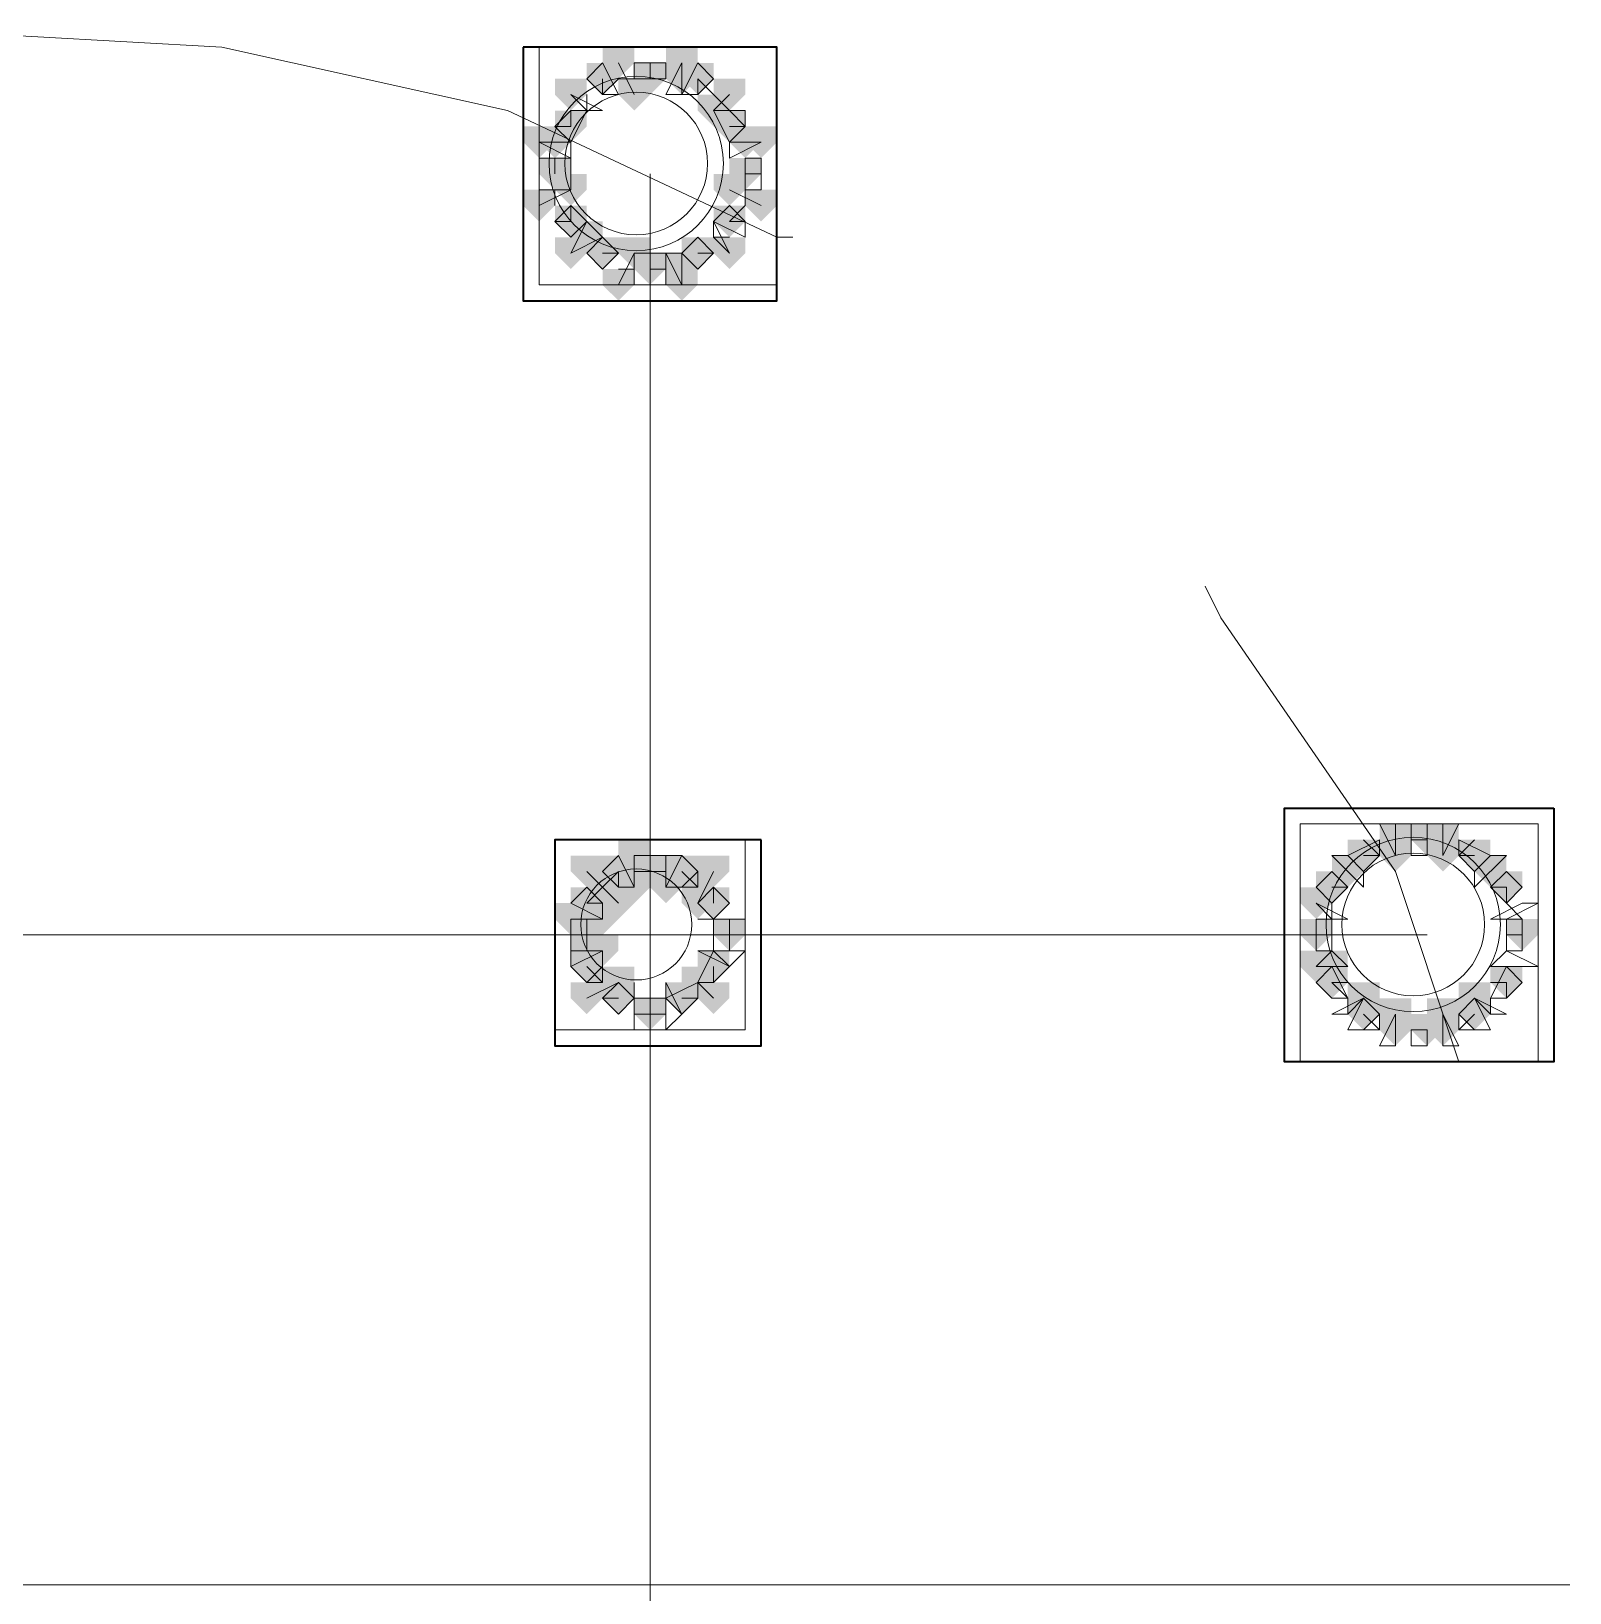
# Model space of a CAD drawing. Header units: millimetres. Extents: x 2315 to 4619, y 1334 to 1897.
# Drawn here: x 4060.13 to 4066.06, y 1541.67 to 1547.68 of the extents above; entities that cross this region are included whole.
import ezdxf

# ---------------------------------------------------------------- set-up
doc = ezdxf.new("R2010")
doc.units = ezdxf.units.MM
for name, color, linetype, true_color in [('PDF_10', 7, 'Continuous', 0x00b85c), ('PDF_AXIS', 7, 'Continuous', 0x00b85c), ('PDF_柱构件', 7, 'Continuous', 0x00b85c), ('PDF_转运站初步方案', 7, 'Continuous', 0x00b85c)]:
    doc.layers.add(name, color=color, linetype=linetype, true_color=true_color)
doc.layers.add('PDF_中心线层', color=1, linetype='Continuous')
doc.layers.add('PDF_粗实线层', color=7, linetype='Continuous')

msp = doc.modelspace()

# ---------------------------------------------------------------- hatches: boundary and pattern name
at = {"layer": 'PDF_10', "transparency": 33554559}
for points in [[(4062.3318, 1547.5601), (4062.2707, 1547.5601), (4062.2707, 1547.499), (4062.3318, 1547.4379), (4062.3929, 1547.499), (4062.3929, 1547.5601)], [(4062.3318, 1547.5601), (4062.2707, 1547.5601), (4062.2707, 1547.499), (4062.3318, 1547.4379), (4062.3929, 1547.499), (4062.3929, 1547.5601)], [(4062.515, 1547.5601), (4062.4539, 1547.5601), (4062.4539, 1547.499), (4062.515, 1547.4379), (4062.5761, 1547.499), (4062.5761, 1547.5601)], [(4062.515, 1547.5601), (4062.4539, 1547.5601), (4062.4539, 1547.499), (4062.515, 1547.4379), (4062.5761, 1547.499), (4062.5761, 1547.5601)], [(4062.6983, 1547.5601), (4062.6372, 1547.5601), (4062.6372, 1547.499), (4062.6983, 1547.4379), (4062.7593, 1547.499), (4062.7593, 1547.5601)], [(4062.6983, 1547.5601), (4062.6372, 1547.5601), (4062.6372, 1547.499), (4062.6983, 1547.4379), (4062.7593, 1547.499), (4062.7593, 1547.5601)], [(4062.2096, 1547.3768), (4062.1485, 1547.3768), (4062.1485, 1547.3157), (4062.2096, 1547.2547), (4062.2707, 1547.3157), (4062.2707, 1547.3768)], [(4062.2096, 1547.3768), (4062.1485, 1547.3768), (4062.1485, 1547.3157), (4062.2096, 1547.2547), (4062.2707, 1547.3157), (4062.2707, 1547.3768)], [(4062.8204, 1547.3768), (4062.7593, 1547.3768), (4062.7593, 1547.3157), (4062.8204, 1547.2547), (4062.8815, 1547.3157), (4062.8815, 1547.3768)], [(4062.8204, 1547.3768), (4062.7593, 1547.3768), (4062.7593, 1547.3157), (4062.8204, 1547.2547), (4062.8815, 1547.3157), (4062.8815, 1547.3768)], [(4062.1485, 1547.1936), (4062.0875, 1547.1936), (4062.0875, 1547.1325), (4062.1485, 1547.0714), (4062.2096, 1547.1325), (4062.2096, 1547.1936)], [(4062.1485, 1547.1936), (4062.0875, 1547.1936), (4062.0875, 1547.1325), (4062.1485, 1547.0714), (4062.2096, 1547.1325), (4062.2096, 1547.1936)], [(4062.1485, 1547.1936), (4062.0875, 1547.1936), (4062.0875, 1547.1325), (4062.1485, 1547.0714), (4062.2096, 1547.1325), (4062.2096, 1547.1936)], [(4062.8815, 1547.1936), (4062.8204, 1547.1936), (4062.8204, 1547.1325), (4062.8815, 1547.0714), (4062.9426, 1547.1325), (4062.9426, 1547.1936)], [(4062.8815, 1547.1936), (4062.8204, 1547.1936), (4062.8204, 1547.1325), (4062.8815, 1547.0714), (4062.9426, 1547.1325), (4062.9426, 1547.1936)], [(4062.2096, 1547.0103), (4062.1485, 1547.0103), (4062.1485, 1546.9493), (4062.2096, 1546.8882), (4062.2707, 1546.9493), (4062.2707, 1547.0103)], [(4062.2096, 1547.0103), (4062.1485, 1547.0103), (4062.1485, 1546.9493), (4062.2096, 1546.8882), (4062.2707, 1546.9493), (4062.2707, 1547.0103)], [(4062.8204, 1547.0103), (4062.7593, 1547.0103), (4062.7593, 1546.9493), (4062.8204, 1546.8882), (4062.8815, 1546.9493), (4062.8815, 1547.0103)], [(4062.8204, 1547.0103), (4062.7593, 1547.0103), (4062.7593, 1546.9493), (4062.8204, 1546.8882), (4062.8815, 1546.9493), (4062.8815, 1547.0103)], [(4062.3318, 1546.8882), (4062.2707, 1546.8882), (4062.2707, 1546.8271), (4062.3318, 1546.766), (4062.3929, 1546.8271), (4062.3929, 1546.8882)], [(4062.3318, 1546.8882), (4062.2707, 1546.8882), (4062.2707, 1546.8271), (4062.3318, 1546.766), (4062.3929, 1546.8271), (4062.3929, 1546.8882)], [(4062.3318, 1546.8882), (4062.2707, 1546.8882), (4062.2707, 1546.8271), (4062.3318, 1546.766), (4062.3929, 1546.8271), (4062.3929, 1546.8882)], [(4062.6983, 1546.8882), (4062.6372, 1546.8882), (4062.6372, 1546.8271), (4062.6983, 1546.766), (4062.7593, 1546.8271), (4062.7593, 1546.8882)], [(4062.6983, 1546.8882), (4062.6372, 1546.8882), (4062.6372, 1546.8271), (4062.6983, 1546.766), (4062.7593, 1546.8271), (4062.7593, 1546.8882)], [(4062.6983, 1546.8882), (4062.6372, 1546.8882), (4062.6372, 1546.8271), (4062.6983, 1546.766), (4062.7593, 1546.8271), (4062.7593, 1546.8882)], [(4062.515, 1546.8271), (4062.4539, 1546.8271), (4062.4539, 1546.766), (4062.515, 1546.7049), (4062.5761, 1546.766), (4062.5761, 1546.8271)], [(4062.515, 1546.8271), (4062.4539, 1546.8271), (4062.4539, 1546.766), (4062.515, 1546.7049), (4062.5761, 1546.766), (4062.5761, 1546.8271)], [(4062.515, 1546.8271), (4062.4539, 1546.8271), (4062.4539, 1546.766), (4062.515, 1546.7049), (4062.5761, 1546.766), (4062.5761, 1546.8271)], [(4065.508, 1544.6282), (4065.4469, 1544.6282), (4065.4469, 1544.5671), (4065.508, 1544.506), (4065.5691, 1544.5671), (4065.5691, 1544.6282)], [(4065.508, 1544.6282), (4065.4469, 1544.6282), (4065.4469, 1544.5671), (4065.508, 1544.506), (4065.5691, 1544.5671), (4065.5691, 1544.6282)], [(4065.508, 1544.6282), (4065.4469, 1544.6282), (4065.4469, 1544.5671), (4065.508, 1544.506), (4065.5691, 1544.5671), (4065.5691, 1544.6282)], [(4065.2637, 1544.5671), (4065.2026, 1544.5671), (4065.2026, 1544.506), (4065.2637, 1544.4449), (4065.3248, 1544.506), (4065.3248, 1544.5671)], [(4065.2637, 1544.5671), (4065.2026, 1544.5671), (4065.2026, 1544.506), (4065.2637, 1544.4449), (4065.3248, 1544.506), (4065.3248, 1544.5671)], [(4065.6912, 1544.5671), (4065.6302, 1544.5671), (4065.6302, 1544.506), (4065.6912, 1544.4449), (4065.7523, 1544.506), (4065.7523, 1544.5671)], [(4065.6912, 1544.5671), (4065.6302, 1544.5671), (4065.6302, 1544.506), (4065.6912, 1544.4449), (4065.7523, 1544.506), (4065.7523, 1544.5671)], [(4062.3929, 1544.506), (4062.3318, 1544.506), (4062.3318, 1544.4449), (4062.3929, 1544.3839), (4062.4539, 1544.4449), (4062.4539, 1544.506)], [(4062.3929, 1544.506), (4062.3318, 1544.506), (4062.3318, 1544.4449), (4062.3929, 1544.3839), (4062.4539, 1544.4449), (4062.4539, 1544.506)], [(4062.515, 1544.506), (4062.4539, 1544.506), (4062.4539, 1544.4449), (4062.515, 1544.3839), (4062.5761, 1544.4449), (4062.5761, 1544.506)], [(4062.515, 1544.506), (4062.4539, 1544.506), (4062.4539, 1544.4449), (4062.515, 1544.3839), (4062.5761, 1544.4449), (4062.5761, 1544.506)], [(4062.6372, 1544.506), (4062.5761, 1544.506), (4062.5761, 1544.4449), (4062.6372, 1544.3839), (4062.6983, 1544.4449), (4062.6983, 1544.506)], [(4062.6372, 1544.506), (4062.5761, 1544.506), (4062.5761, 1544.4449), (4062.6372, 1544.3839), (4062.6983, 1544.4449), (4062.6983, 1544.506)], [(4065.1415, 1544.4449), (4065.0804, 1544.4449), (4065.0804, 1544.3839), (4065.1415, 1544.3228), (4065.2026, 1544.3839), (4065.2026, 1544.4449)], [(4065.1415, 1544.4449), (4065.0804, 1544.4449), (4065.0804, 1544.3839), (4065.1415, 1544.3228), (4065.2026, 1544.3839), (4065.2026, 1544.4449)], [(4065.8134, 1544.4449), (4065.7523, 1544.4449), (4065.7523, 1544.3839), (4065.8134, 1544.3228), (4065.8745, 1544.3839), (4065.8745, 1544.4449)], [(4065.8134, 1544.4449), (4065.7523, 1544.4449), (4065.7523, 1544.3839), (4065.8134, 1544.3228), (4065.8745, 1544.3839), (4065.8745, 1544.4449)], [(4062.2707, 1544.3839), (4062.2096, 1544.3839), (4062.2096, 1544.3228), (4062.2707, 1544.2617), (4062.3318, 1544.3228), (4062.3318, 1544.3839)], [(4062.2707, 1544.3839), (4062.2096, 1544.3839), (4062.2096, 1544.3228), (4062.2707, 1544.2617), (4062.3318, 1544.3228), (4062.3318, 1544.3839)], [(4062.7593, 1544.3839), (4062.6983, 1544.3839), (4062.6983, 1544.3228), (4062.7593, 1544.2617), (4062.8204, 1544.3228), (4062.8204, 1544.3839)], [(4062.7593, 1544.3839), (4062.6983, 1544.3839), (4062.6983, 1544.3228), (4062.7593, 1544.2617), (4062.8204, 1544.3228), (4062.8204, 1544.3839)], [(4062.7593, 1544.3839), (4062.6983, 1544.3839), (4062.6983, 1544.3228), (4062.7593, 1544.2617), (4062.8204, 1544.3228), (4062.8204, 1544.3839)], [(4062.2707, 1544.2617), (4062.2096, 1544.2617), (4062.2096, 1544.2006), (4062.2707, 1544.1395), (4062.3318, 1544.2006), (4062.3318, 1544.2617)], [(4062.2707, 1544.2617), (4062.2096, 1544.2617), (4062.2096, 1544.2006), (4062.2707, 1544.1395), (4062.3318, 1544.2006), (4062.3318, 1544.2617)], [(4062.8204, 1544.2617), (4062.7593, 1544.2617), (4062.7593, 1544.2006), (4062.8204, 1544.1395), (4062.8815, 1544.2006), (4062.8815, 1544.2617)], [(4062.8204, 1544.2617), (4062.7593, 1544.2617), (4062.7593, 1544.2006), (4062.8204, 1544.1395), (4062.8815, 1544.2006), (4062.8815, 1544.2617)], [(4065.0804, 1544.2617), (4065.0193, 1544.2617), (4065.0193, 1544.2006), (4065.0804, 1544.1395), (4065.1415, 1544.2006), (4065.1415, 1544.2617)], [(4065.0804, 1544.2617), (4065.0193, 1544.2617), (4065.0193, 1544.2006), (4065.0804, 1544.1395), (4065.1415, 1544.2006), (4065.1415, 1544.2617)], [(4065.8745, 1544.2617), (4065.8134, 1544.2617), (4065.8134, 1544.2006), (4065.8745, 1544.1395), (4065.9356, 1544.2006), (4065.9356, 1544.2617)], [(4065.8745, 1544.2617), (4065.8134, 1544.2617), (4065.8134, 1544.2006), (4065.8745, 1544.1395), (4065.9356, 1544.2006), (4065.9356, 1544.2617)], [(4062.2707, 1544.1395), (4062.2096, 1544.1395), (4062.2096, 1544.0784), (4062.2707, 1544.0174), (4062.3318, 1544.0784), (4062.3318, 1544.1395)], [(4062.2707, 1544.1395), (4062.2096, 1544.1395), (4062.2096, 1544.0784), (4062.2707, 1544.0174), (4062.3318, 1544.0784), (4062.3318, 1544.1395)], [(4062.7593, 1544.1395), (4062.6983, 1544.1395), (4062.6983, 1544.0784), (4062.7593, 1544.0174), (4062.8204, 1544.0784), (4062.8204, 1544.1395)], [(4062.7593, 1544.1395), (4062.6983, 1544.1395), (4062.6983, 1544.0784), (4062.7593, 1544.0174), (4062.8204, 1544.0784), (4062.8204, 1544.1395)], [(4065.1415, 1544.0784), (4065.0804, 1544.0784), (4065.0804, 1544.0174), (4065.1415, 1543.9563), (4065.2026, 1544.0174), (4065.2026, 1544.0784)], [(4065.1415, 1544.0784), (4065.0804, 1544.0784), (4065.0804, 1544.0174), (4065.1415, 1543.9563), (4065.2026, 1544.0174), (4065.2026, 1544.0784)], [(4065.8134, 1544.0784), (4065.7523, 1544.0784), (4065.7523, 1544.0174), (4065.8134, 1543.9563), (4065.8745, 1544.0174), (4065.8745, 1544.0784)], [(4065.8134, 1544.0784), (4065.7523, 1544.0784), (4065.7523, 1544.0174), (4065.8134, 1543.9563), (4065.8745, 1544.0174), (4065.8745, 1544.0784)], [(4062.3929, 1544.0174), (4062.3318, 1544.0174), (4062.3318, 1543.9563), (4062.3929, 1543.8952), (4062.4539, 1543.9563), (4062.4539, 1544.0174)], [(4062.3929, 1544.0174), (4062.3318, 1544.0174), (4062.3318, 1543.9563), (4062.3929, 1543.8952), (4062.4539, 1543.9563), (4062.4539, 1544.0174)], [(4062.3929, 1544.0174), (4062.3318, 1544.0174), (4062.3318, 1543.9563), (4062.3929, 1543.8952), (4062.4539, 1543.9563), (4062.4539, 1544.0174)], [(4062.6372, 1544.0174), (4062.5761, 1544.0174), (4062.5761, 1543.9563), (4062.6372, 1543.8952), (4062.6983, 1543.9563), (4062.6983, 1544.0174)], [(4062.6372, 1544.0174), (4062.5761, 1544.0174), (4062.5761, 1543.9563), (4062.6372, 1543.8952), (4062.6983, 1543.9563), (4062.6983, 1544.0174)], [(4062.515, 1543.9563), (4062.4539, 1543.9563), (4062.4539, 1543.8952), (4062.515, 1543.8341), (4062.5761, 1543.8952), (4062.5761, 1543.9563)], [(4062.515, 1543.9563), (4062.4539, 1543.9563), (4062.4539, 1543.8952), (4062.515, 1543.8341), (4062.5761, 1543.8952), (4062.5761, 1543.9563)], [(4065.2637, 1543.9563), (4065.2026, 1543.9563), (4065.2026, 1543.8952), (4065.2637, 1543.8341), (4065.3248, 1543.8952), (4065.3248, 1543.9563)], [(4065.2637, 1543.9563), (4065.2026, 1543.9563), (4065.2026, 1543.8952), (4065.2637, 1543.8341), (4065.3248, 1543.8952), (4065.3248, 1543.9563)], [(4065.6912, 1543.9563), (4065.6302, 1543.9563), (4065.6302, 1543.8952), (4065.6912, 1543.8341), (4065.7523, 1543.8952), (4065.7523, 1543.9563)], [(4065.6912, 1543.9563), (4065.6302, 1543.9563), (4065.6302, 1543.8952), (4065.6912, 1543.8341), (4065.7523, 1543.8952), (4065.7523, 1543.9563)], [(4065.508, 1543.8952), (4065.4469, 1543.8952), (4065.4469, 1543.8341), (4065.508, 1543.773), (4065.5691, 1543.8341), (4065.5691, 1543.8952)], [(4065.508, 1543.8952), (4065.4469, 1543.8952), (4065.4469, 1543.8341), (4065.508, 1543.773), (4065.5691, 1543.8341), (4065.5691, 1543.8952)]]:
    msp.add_hatch(color=256, dxfattribs=at).paths.add_polyline_path(points)
at = {"layer": 'PDF_柱构件', "transparency": 33554559}
for points in [[(4062.3929, 1547.6211), (4062.3318, 1547.6211), (4062.3318, 1547.5601), (4062.3929, 1547.499), (4062.4539, 1547.5601), (4062.4539, 1547.6211)], [(4062.6372, 1547.6211), (4062.5761, 1547.6211), (4062.5761, 1547.5601), (4062.6372, 1547.499), (4062.6983, 1547.5601), (4062.6983, 1547.6211)], [(4062.6372, 1547.5601), (4062.5761, 1547.5601), (4062.5761, 1547.499), (4062.6372, 1547.4379), (4062.6983, 1547.499), (4062.6983, 1547.5601)], [(4062.2096, 1547.499), (4062.1485, 1547.499), (4062.1485, 1547.4379), (4062.2096, 1547.3768), (4062.2707, 1547.4379), (4062.2707, 1547.499)], [(4062.4539, 1547.499), (4062.3929, 1547.499), (4062.3929, 1547.4379), (4062.4539, 1547.3768), (4062.515, 1547.4379), (4062.515, 1547.499)], [(4062.8204, 1547.499), (4062.7593, 1547.499), (4062.7593, 1547.4379), (4062.8204, 1547.3768), (4062.8815, 1547.4379), (4062.8815, 1547.499)], [(4062.7593, 1547.4379), (4062.6983, 1547.4379), (4062.6983, 1547.3768), (4062.7593, 1547.3157), (4062.8204, 1547.3768), (4062.8204, 1547.4379)], [(4062.0875, 1547.3157), (4062.0264, 1547.3157), (4062.0264, 1547.2547), (4062.0875, 1547.1936), (4062.1485, 1547.2547), (4062.1485, 1547.3157)], [(4062.1485, 1547.3157), (4062.0875, 1547.3157), (4062.0875, 1547.2547), (4062.1485, 1547.1936), (4062.2096, 1547.2547), (4062.2096, 1547.3157)], [(4062.8815, 1547.3157), (4062.8204, 1547.3157), (4062.8204, 1547.2547), (4062.8815, 1547.1936), (4062.9426, 1547.2547), (4062.9426, 1547.3157)], [(4062.9426, 1547.3157), (4062.8815, 1547.3157), (4062.8815, 1547.2547), (4062.9426, 1547.1936), (4063.0037, 1547.2547), (4063.0037, 1547.3157)], [(4062.2096, 1547.1325), (4062.1485, 1547.1325), (4062.1485, 1547.0714), (4062.2096, 1547.0103), (4062.2707, 1547.0714), (4062.2707, 1547.1325)], [(4062.8204, 1547.1325), (4062.7593, 1547.1325), (4062.7593, 1547.0714), (4062.8204, 1547.0103), (4062.8815, 1547.0714), (4062.8815, 1547.1325)], [(4062.0875, 1547.0714), (4062.0264, 1547.0714), (4062.0264, 1547.0103), (4062.0875, 1546.9493), (4062.1485, 1547.0103), (4062.1485, 1547.0714)], [(4062.9426, 1547.0714), (4062.8815, 1547.0714), (4062.8815, 1547.0103), (4062.9426, 1546.9493), (4063.0037, 1547.0103), (4063.0037, 1547.0714)], [(4062.2707, 1546.9493), (4062.2096, 1546.9493), (4062.2096, 1546.8882), (4062.2707, 1546.8271), (4062.3318, 1546.8882), (4062.3318, 1546.9493)], [(4062.2096, 1546.8882), (4062.1485, 1546.8882), (4062.1485, 1546.8271), (4062.2096, 1546.766), (4062.2707, 1546.8271), (4062.2707, 1546.8882)], [(4062.4539, 1546.8882), (4062.3929, 1546.8882), (4062.3929, 1546.8271), (4062.4539, 1546.766), (4062.515, 1546.8271), (4062.515, 1546.8882)], [(4062.8204, 1546.8882), (4062.7593, 1546.8882), (4062.7593, 1546.8271), (4062.8204, 1546.766), (4062.8815, 1546.8271), (4062.8815, 1546.8882)], [(4062.6372, 1546.8271), (4062.5761, 1546.8271), (4062.5761, 1546.766), (4062.6372, 1546.7049), (4062.6983, 1546.766), (4062.6983, 1546.8271)], [(4062.3929, 1546.766), (4062.3318, 1546.766), (4062.3318, 1546.7049), (4062.3929, 1546.6439), (4062.4539, 1546.7049), (4062.4539, 1546.766)], [(4062.6372, 1546.766), (4062.5761, 1546.766), (4062.5761, 1546.7049), (4062.6372, 1546.6439), (4062.6983, 1546.7049), (4062.6983, 1546.766)], [(4065.3858, 1544.6282), (4065.3248, 1544.6282), (4065.3248, 1544.5671), (4065.3858, 1544.506), (4065.4469, 1544.5671), (4065.4469, 1544.6282)], [(4065.5691, 1544.6282), (4065.508, 1544.6282), (4065.508, 1544.5671), (4065.5691, 1544.506), (4065.6302, 1544.5671), (4065.6302, 1544.6282)], [(4062.4539, 1544.5671), (4062.3929, 1544.5671), (4062.3929, 1544.506), (4062.4539, 1544.4449), (4062.515, 1544.506), (4062.515, 1544.5671)], [(4065.3858, 1544.5671), (4065.3248, 1544.5671), (4065.3248, 1544.506), (4065.3858, 1544.4449), (4065.4469, 1544.506), (4065.4469, 1544.5671)], [(4065.5691, 1544.5671), (4065.508, 1544.5671), (4065.508, 1544.506), (4065.5691, 1544.4449), (4065.6302, 1544.506), (4065.6302, 1544.5671)], [(4062.2707, 1544.506), (4062.2096, 1544.506), (4062.2096, 1544.4449), (4062.2707, 1544.3839), (4062.3318, 1544.4449), (4062.3318, 1544.506)], [(4062.4539, 1544.506), (4062.3929, 1544.506), (4062.3929, 1544.4449), (4062.4539, 1544.3839), (4062.515, 1544.4449), (4062.515, 1544.506)], [(4062.5761, 1544.506), (4062.515, 1544.506), (4062.515, 1544.4449), (4062.5761, 1544.3839), (4062.6372, 1544.4449), (4062.6372, 1544.506)], [(4062.7593, 1544.506), (4062.6983, 1544.506), (4062.6983, 1544.4449), (4062.7593, 1544.3839), (4062.8204, 1544.4449), (4062.8204, 1544.506)], [(4065.2026, 1544.506), (4065.1415, 1544.506), (4065.1415, 1544.4449), (4065.2026, 1544.3839), (4065.2637, 1544.4449), (4065.2637, 1544.506)], [(4065.7523, 1544.506), (4065.6912, 1544.506), (4065.6912, 1544.4449), (4065.7523, 1544.3839), (4065.8134, 1544.4449), (4065.8134, 1544.506)], [(4062.3318, 1544.4449), (4062.2707, 1544.4449), (4062.2707, 1544.3839), (4062.3318, 1544.3228), (4062.3929, 1544.3839), (4062.3929, 1544.4449)], [(4062.4539, 1544.4449), (4062.3929, 1544.4449), (4062.3929, 1544.3839), (4062.4539, 1544.3228), (4062.515, 1544.3839), (4062.515, 1544.4449)], [(4062.5761, 1544.4449), (4062.515, 1544.4449), (4062.515, 1544.3839), (4062.5761, 1544.3228), (4062.6372, 1544.3839), (4062.6372, 1544.4449)], [(4062.6983, 1544.4449), (4062.6372, 1544.4449), (4062.6372, 1544.3839), (4062.6983, 1544.3228), (4062.7593, 1544.3839), (4062.7593, 1544.4449)], [(4062.3929, 1544.3839), (4062.3318, 1544.3839), (4062.3318, 1544.3228), (4062.3929, 1544.2617), (4062.4539, 1544.3228), (4062.4539, 1544.3839)], [(4062.6983, 1544.3839), (4062.6372, 1544.3839), (4062.6372, 1544.3228), (4062.6983, 1544.2617), (4062.7593, 1544.3228), (4062.7593, 1544.3839)], [(4065.0804, 1544.3839), (4065.0193, 1544.3839), (4065.0193, 1544.3228), (4065.0804, 1544.2617), (4065.1415, 1544.3228), (4065.1415, 1544.3839)], [(4062.2096, 1544.3228), (4062.1485, 1544.3228), (4062.1485, 1544.2617), (4062.2096, 1544.2006), (4062.2707, 1544.2617), (4062.2707, 1544.3228)], [(4062.2707, 1544.3228), (4062.2096, 1544.3228), (4062.2096, 1544.2617), (4062.2707, 1544.2006), (4062.3318, 1544.2617), (4062.3318, 1544.3228)], [(4062.3318, 1544.3228), (4062.2707, 1544.3228), (4062.2707, 1544.2617), (4062.3318, 1544.2006), (4062.3929, 1544.2617), (4062.3929, 1544.3228)], [(4062.2707, 1544.2006), (4062.2096, 1544.2006), (4062.2096, 1544.1395), (4062.2707, 1544.0784), (4062.3318, 1544.1395), (4062.3318, 1544.2006)], [(4062.3318, 1544.2006), (4062.2707, 1544.2006), (4062.2707, 1544.1395), (4062.3318, 1544.0784), (4062.3929, 1544.1395), (4062.3929, 1544.2006)], [(4065.0804, 1544.1395), (4065.0193, 1544.1395), (4065.0193, 1544.0784), (4065.0804, 1544.0174), (4065.1415, 1544.0784), (4065.1415, 1544.1395)], [(4065.1415, 1544.1395), (4065.0804, 1544.1395), (4065.0804, 1544.0784), (4065.1415, 1544.0174), (4065.2026, 1544.0784), (4065.2026, 1544.1395)], [(4062.3318, 1544.0784), (4062.2707, 1544.0784), (4062.2707, 1544.0174), (4062.3318, 1543.9563), (4062.3929, 1544.0174), (4062.3929, 1544.0784)], [(4062.3929, 1544.0784), (4062.3318, 1544.0784), (4062.3318, 1544.0174), (4062.3929, 1543.9563), (4062.4539, 1544.0174), (4062.4539, 1544.0784)], [(4062.6983, 1544.0784), (4062.6372, 1544.0784), (4062.6372, 1544.0174), (4062.6983, 1543.9563), (4062.7593, 1544.0174), (4062.7593, 1544.0784)], [(4062.6983, 1544.0784), (4062.6372, 1544.0784), (4062.6372, 1544.0174), (4062.6983, 1543.9563), (4062.7593, 1544.0174), (4062.7593, 1544.0784)], [(4062.2707, 1544.0174), (4062.2096, 1544.0174), (4062.2096, 1543.9563), (4062.2707, 1543.8952), (4062.3318, 1543.9563), (4062.3318, 1544.0174)], [(4062.7593, 1544.0174), (4062.6983, 1544.0174), (4062.6983, 1543.9563), (4062.7593, 1543.8952), (4062.8204, 1543.9563), (4062.8204, 1544.0174)], [(4065.2637, 1544.0174), (4065.2026, 1544.0174), (4065.2026, 1543.9563), (4065.2637, 1543.8952), (4065.3248, 1543.9563), (4065.3248, 1544.0174)], [(4065.6912, 1544.0174), (4065.6302, 1544.0174), (4065.6302, 1543.9563), (4065.6912, 1543.8952), (4065.7523, 1543.9563), (4065.7523, 1544.0174)], [(4065.3858, 1543.9563), (4065.3248, 1543.9563), (4065.3248, 1543.8952), (4065.3858, 1543.8341), (4065.4469, 1543.8952), (4065.4469, 1543.9563)], [(4065.5691, 1543.9563), (4065.508, 1543.9563), (4065.508, 1543.8952), (4065.5691, 1543.8341), (4065.6302, 1543.8952), (4065.6302, 1543.9563)], [(4065.3858, 1543.8952), (4065.3248, 1543.8952), (4065.3248, 1543.8341), (4065.3858, 1543.773), (4065.4469, 1543.8341), (4065.4469, 1543.8952)], [(4065.5691, 1543.8952), (4065.508, 1543.8952), (4065.508, 1543.8341), (4065.5691, 1543.773), (4065.6302, 1543.8341), (4065.6302, 1543.8952)]]:
    msp.add_hatch(color=256, dxfattribs=at).paths.add_polyline_path(points)
at = {"layer": 'PDF_转运站初步方案', "transparency": 33554559}
for points in [[(4062.3318, 1547.5601), (4062.2707, 1547.5601), (4062.2707, 1547.499), (4062.3318, 1547.4379), (4062.3929, 1547.499), (4062.3929, 1547.5601)], [(4062.3318, 1547.5601), (4062.2707, 1547.5601), (4062.2707, 1547.499), (4062.3318, 1547.4379), (4062.3929, 1547.499), (4062.3929, 1547.5601)], [(4062.515, 1547.5601), (4062.4539, 1547.5601), (4062.4539, 1547.499), (4062.515, 1547.4379), (4062.5761, 1547.499), (4062.5761, 1547.5601)], [(4062.515, 1547.5601), (4062.4539, 1547.5601), (4062.4539, 1547.499), (4062.515, 1547.4379), (4062.5761, 1547.499), (4062.5761, 1547.5601)], [(4062.6983, 1547.5601), (4062.6372, 1547.5601), (4062.6372, 1547.499), (4062.6983, 1547.4379), (4062.7593, 1547.499), (4062.7593, 1547.5601)], [(4062.6983, 1547.5601), (4062.6372, 1547.5601), (4062.6372, 1547.499), (4062.6983, 1547.4379), (4062.7593, 1547.499), (4062.7593, 1547.5601)], [(4062.2096, 1547.3768), (4062.1485, 1547.3768), (4062.1485, 1547.3157), (4062.2096, 1547.2547), (4062.2707, 1547.3157), (4062.2707, 1547.3768)], [(4062.2096, 1547.3768), (4062.1485, 1547.3768), (4062.1485, 1547.3157), (4062.2096, 1547.2547), (4062.2707, 1547.3157), (4062.2707, 1547.3768)], [(4062.8204, 1547.3768), (4062.7593, 1547.3768), (4062.7593, 1547.3157), (4062.8204, 1547.2547), (4062.8815, 1547.3157), (4062.8815, 1547.3768)], [(4062.8204, 1547.3768), (4062.7593, 1547.3768), (4062.7593, 1547.3157), (4062.8204, 1547.2547), (4062.8815, 1547.3157), (4062.8815, 1547.3768)], [(4062.1485, 1547.1936), (4062.0875, 1547.1936), (4062.0875, 1547.1325), (4062.1485, 1547.0714), (4062.2096, 1547.1325), (4062.2096, 1547.1936)], [(4062.1485, 1547.1936), (4062.0875, 1547.1936), (4062.0875, 1547.1325), (4062.1485, 1547.0714), (4062.2096, 1547.1325), (4062.2096, 1547.1936)], [(4062.8815, 1547.1936), (4062.8204, 1547.1936), (4062.8204, 1547.1325), (4062.8815, 1547.0714), (4062.9426, 1547.1325), (4062.9426, 1547.1936)], [(4062.8815, 1547.1936), (4062.8204, 1547.1936), (4062.8204, 1547.1325), (4062.8815, 1547.0714), (4062.9426, 1547.1325), (4062.9426, 1547.1936)], [(4062.2096, 1547.0103), (4062.1485, 1547.0103), (4062.1485, 1546.9493), (4062.2096, 1546.8882), (4062.2707, 1546.9493), (4062.2707, 1547.0103)], [(4062.2096, 1547.0103), (4062.1485, 1547.0103), (4062.1485, 1546.9493), (4062.2096, 1546.8882), (4062.2707, 1546.9493), (4062.2707, 1547.0103)], [(4062.8204, 1547.0103), (4062.7593, 1547.0103), (4062.7593, 1546.9493), (4062.8204, 1546.8882), (4062.8815, 1546.9493), (4062.8815, 1547.0103)], [(4062.8204, 1547.0103), (4062.7593, 1547.0103), (4062.7593, 1546.9493), (4062.8204, 1546.8882), (4062.8815, 1546.9493), (4062.8815, 1547.0103)], [(4062.3318, 1546.8882), (4062.2707, 1546.8882), (4062.2707, 1546.8271), (4062.3318, 1546.766), (4062.3929, 1546.8271), (4062.3929, 1546.8882)], [(4062.3318, 1546.8882), (4062.2707, 1546.8882), (4062.2707, 1546.8271), (4062.3318, 1546.766), (4062.3929, 1546.8271), (4062.3929, 1546.8882)], [(4062.6983, 1546.8882), (4062.6372, 1546.8882), (4062.6372, 1546.8271), (4062.6983, 1546.766), (4062.7593, 1546.8271), (4062.7593, 1546.8882)], [(4062.6983, 1546.8882), (4062.6372, 1546.8882), (4062.6372, 1546.8271), (4062.6983, 1546.766), (4062.7593, 1546.8271), (4062.7593, 1546.8882)], [(4062.515, 1546.8271), (4062.4539, 1546.8271), (4062.4539, 1546.766), (4062.515, 1546.7049), (4062.5761, 1546.766), (4062.5761, 1546.8271)], [(4062.515, 1546.8271), (4062.4539, 1546.8271), (4062.4539, 1546.766), (4062.515, 1546.7049), (4062.5761, 1546.766), (4062.5761, 1546.8271)], [(4065.508, 1544.6282), (4065.4469, 1544.6282), (4065.4469, 1544.5671), (4065.508, 1544.506), (4065.5691, 1544.5671), (4065.5691, 1544.6282)], [(4065.508, 1544.6282), (4065.4469, 1544.6282), (4065.4469, 1544.5671), (4065.508, 1544.506), (4065.5691, 1544.5671), (4065.5691, 1544.6282)], [(4065.2637, 1544.5671), (4065.2026, 1544.5671), (4065.2026, 1544.506), (4065.2637, 1544.4449), (4065.3248, 1544.506), (4065.3248, 1544.5671)], [(4065.2637, 1544.5671), (4065.2026, 1544.5671), (4065.2026, 1544.506), (4065.2637, 1544.4449), (4065.3248, 1544.506), (4065.3248, 1544.5671)], [(4065.6912, 1544.5671), (4065.6302, 1544.5671), (4065.6302, 1544.506), (4065.6912, 1544.4449), (4065.7523, 1544.506), (4065.7523, 1544.5671)], [(4065.6912, 1544.5671), (4065.6302, 1544.5671), (4065.6302, 1544.506), (4065.6912, 1544.4449), (4065.7523, 1544.506), (4065.7523, 1544.5671)], [(4062.3929, 1544.506), (4062.3318, 1544.506), (4062.3318, 1544.4449), (4062.3929, 1544.3839), (4062.4539, 1544.4449), (4062.4539, 1544.506)], [(4062.3929, 1544.506), (4062.3318, 1544.506), (4062.3318, 1544.4449), (4062.3929, 1544.3839), (4062.4539, 1544.4449), (4062.4539, 1544.506)], [(4062.515, 1544.506), (4062.4539, 1544.506), (4062.4539, 1544.4449), (4062.515, 1544.3839), (4062.5761, 1544.4449), (4062.5761, 1544.506)], [(4062.515, 1544.506), (4062.4539, 1544.506), (4062.4539, 1544.4449), (4062.515, 1544.3839), (4062.5761, 1544.4449), (4062.5761, 1544.506)], [(4062.6372, 1544.506), (4062.5761, 1544.506), (4062.5761, 1544.4449), (4062.6372, 1544.3839), (4062.6983, 1544.4449), (4062.6983, 1544.506)], [(4062.6372, 1544.506), (4062.5761, 1544.506), (4062.5761, 1544.4449), (4062.6372, 1544.3839), (4062.6983, 1544.4449), (4062.6983, 1544.506)], [(4065.1415, 1544.4449), (4065.0804, 1544.4449), (4065.0804, 1544.3839), (4065.1415, 1544.3228), (4065.2026, 1544.3839), (4065.2026, 1544.4449)], [(4065.1415, 1544.4449), (4065.0804, 1544.4449), (4065.0804, 1544.3839), (4065.1415, 1544.3228), (4065.2026, 1544.3839), (4065.2026, 1544.4449)], [(4065.8134, 1544.4449), (4065.7523, 1544.4449), (4065.7523, 1544.3839), (4065.8134, 1544.3228), (4065.8745, 1544.3839), (4065.8745, 1544.4449)], [(4065.8134, 1544.4449), (4065.7523, 1544.4449), (4065.7523, 1544.3839), (4065.8134, 1544.3228), (4065.8745, 1544.3839), (4065.8745, 1544.4449)], [(4062.2707, 1544.3839), (4062.2096, 1544.3839), (4062.2096, 1544.3228), (4062.2707, 1544.2617), (4062.3318, 1544.3228), (4062.3318, 1544.3839)], [(4062.2707, 1544.3839), (4062.2096, 1544.3839), (4062.2096, 1544.3228), (4062.2707, 1544.2617), (4062.3318, 1544.3228), (4062.3318, 1544.3839)], [(4062.7593, 1544.3839), (4062.6983, 1544.3839), (4062.6983, 1544.3228), (4062.7593, 1544.2617), (4062.8204, 1544.3228), (4062.8204, 1544.3839)], [(4062.7593, 1544.3839), (4062.6983, 1544.3839), (4062.6983, 1544.3228), (4062.7593, 1544.2617), (4062.8204, 1544.3228), (4062.8204, 1544.3839)], [(4062.2707, 1544.2617), (4062.2096, 1544.2617), (4062.2096, 1544.2006), (4062.2707, 1544.1395), (4062.3318, 1544.2006), (4062.3318, 1544.2617)], [(4062.2707, 1544.2617), (4062.2096, 1544.2617), (4062.2096, 1544.2006), (4062.2707, 1544.1395), (4062.3318, 1544.2006), (4062.3318, 1544.2617)], [(4062.8204, 1544.2617), (4062.7593, 1544.2617), (4062.7593, 1544.2006), (4062.8204, 1544.1395), (4062.8815, 1544.2006), (4062.8815, 1544.2617)], [(4062.8204, 1544.2617), (4062.7593, 1544.2617), (4062.7593, 1544.2006), (4062.8204, 1544.1395), (4062.8815, 1544.2006), (4062.8815, 1544.2617)], [(4065.0804, 1544.2617), (4065.0193, 1544.2617), (4065.0193, 1544.2006), (4065.0804, 1544.1395), (4065.1415, 1544.2006), (4065.1415, 1544.2617)], [(4065.0804, 1544.2617), (4065.0193, 1544.2617), (4065.0193, 1544.2006), (4065.0804, 1544.1395), (4065.1415, 1544.2006), (4065.1415, 1544.2617)], [(4065.8745, 1544.2617), (4065.8134, 1544.2617), (4065.8134, 1544.2006), (4065.8745, 1544.1395), (4065.9356, 1544.2006), (4065.9356, 1544.2617)], [(4065.8745, 1544.2617), (4065.8134, 1544.2617), (4065.8134, 1544.2006), (4065.8745, 1544.1395), (4065.9356, 1544.2006), (4065.9356, 1544.2617)], [(4062.2707, 1544.1395), (4062.2096, 1544.1395), (4062.2096, 1544.0784), (4062.2707, 1544.0174), (4062.3318, 1544.0784), (4062.3318, 1544.1395)], [(4062.2707, 1544.1395), (4062.2096, 1544.1395), (4062.2096, 1544.0784), (4062.2707, 1544.0174), (4062.3318, 1544.0784), (4062.3318, 1544.1395)], [(4062.7593, 1544.1395), (4062.6983, 1544.1395), (4062.6983, 1544.0784), (4062.7593, 1544.0174), (4062.8204, 1544.0784), (4062.8204, 1544.1395)], [(4062.7593, 1544.1395), (4062.6983, 1544.1395), (4062.6983, 1544.0784), (4062.7593, 1544.0174), (4062.8204, 1544.0784), (4062.8204, 1544.1395)], [(4065.1415, 1544.0784), (4065.0804, 1544.0784), (4065.0804, 1544.0174), (4065.1415, 1543.9563), (4065.2026, 1544.0174), (4065.2026, 1544.0784)], [(4065.1415, 1544.0784), (4065.0804, 1544.0784), (4065.0804, 1544.0174), (4065.1415, 1543.9563), (4065.2026, 1544.0174), (4065.2026, 1544.0784)], [(4065.8134, 1544.0784), (4065.7523, 1544.0784), (4065.7523, 1544.0174), (4065.8134, 1543.9563), (4065.8745, 1544.0174), (4065.8745, 1544.0784)], [(4065.8134, 1544.0784), (4065.7523, 1544.0784), (4065.7523, 1544.0174), (4065.8134, 1543.9563), (4065.8745, 1544.0174), (4065.8745, 1544.0784)], [(4062.3929, 1544.0174), (4062.3318, 1544.0174), (4062.3318, 1543.9563), (4062.3929, 1543.8952), (4062.4539, 1543.9563), (4062.4539, 1544.0174)], [(4062.3929, 1544.0174), (4062.3318, 1544.0174), (4062.3318, 1543.9563), (4062.3929, 1543.8952), (4062.4539, 1543.9563), (4062.4539, 1544.0174)], [(4062.6372, 1544.0174), (4062.5761, 1544.0174), (4062.5761, 1543.9563), (4062.6372, 1543.8952), (4062.6983, 1543.9563), (4062.6983, 1544.0174)], [(4062.6372, 1544.0174), (4062.5761, 1544.0174), (4062.5761, 1543.9563), (4062.6372, 1543.8952), (4062.6983, 1543.9563), (4062.6983, 1544.0174)], [(4062.515, 1543.9563), (4062.4539, 1543.9563), (4062.4539, 1543.8952), (4062.515, 1543.8341), (4062.5761, 1543.8952), (4062.5761, 1543.9563)], [(4062.515, 1543.9563), (4062.4539, 1543.9563), (4062.4539, 1543.8952), (4062.515, 1543.8341), (4062.5761, 1543.8952), (4062.5761, 1543.9563)], [(4065.2637, 1543.9563), (4065.2026, 1543.9563), (4065.2026, 1543.8952), (4065.2637, 1543.8341), (4065.3248, 1543.8952), (4065.3248, 1543.9563)], [(4065.2637, 1543.9563), (4065.2026, 1543.9563), (4065.2026, 1543.8952), (4065.2637, 1543.8341), (4065.3248, 1543.8952), (4065.3248, 1543.9563)], [(4065.6912, 1543.9563), (4065.6302, 1543.9563), (4065.6302, 1543.8952), (4065.6912, 1543.8341), (4065.7523, 1543.8952), (4065.7523, 1543.9563)], [(4065.6912, 1543.9563), (4065.6302, 1543.9563), (4065.6302, 1543.8952), (4065.6912, 1543.8341), (4065.7523, 1543.8952), (4065.7523, 1543.9563)], [(4065.508, 1543.8952), (4065.4469, 1543.8952), (4065.4469, 1543.8341), (4065.508, 1543.773), (4065.5691, 1543.8341), (4065.5691, 1543.8952)], [(4065.508, 1543.8952), (4065.4469, 1543.8952), (4065.4469, 1543.8341), (4065.508, 1543.773), (4065.5691, 1543.8341), (4065.5691, 1543.8952)]]:
    msp.add_hatch(color=256, dxfattribs=at).paths.add_polyline_path(points)

# ---------------------------------------------------------------- linework, layer by layer
at = {"layer": 'PDF_10', "lineweight": 18}
for points in [[(4062.515, 1547.5601), (4062.515, 1547.499), (4062.5761, 1547.499)], [(4062.3318, 1547.499), (4062.3318, 1547.4379), (4062.3929, 1547.499)], [(4062.6983, 1547.4379), (4062.6983, 1547.499), (4062.7593, 1547.4379)], [(4062.1485, 1547.3157), (4062.2096, 1547.3157), (4062.2096, 1547.3768)], [(4062.8204, 1547.3768), (4062.8815, 1547.3157), (4062.8204, 1547.3157)], [(4062.1485, 1547.1325), (4062.1485, 1547.1936)], [(4062.8815, 1547.1936), (4062.8815, 1547.1325), (4062.9426, 1547.1325)], [(4062.1485, 1546.9493), (4062.2096, 1546.9493), (4062.2096, 1547.0103)], [(4062.8815, 1547.0103), (4062.8204, 1546.9493), (4062.8815, 1546.9493)], [(4062.3929, 1546.8271), (4062.3318, 1546.8271)], [(4062.7593, 1546.8271), (4062.6983, 1546.8271)], [(4062.5761, 1546.766), (4062.515, 1546.766)], [(4065.2637, 1544.5671), (4065.3248, 1544.506), (4065.2637, 1544.506)], [(4065.508, 1544.5671), (4065.4469, 1544.5671)], [(4065.6912, 1544.506), (4065.6302, 1544.506), (4065.6912, 1544.5671)], [(4062.5761, 1544.4449), (4062.515, 1544.4449), (4062.515, 1544.506)], [(4062.3929, 1544.3839), (4062.3929, 1544.4449), (4062.3318, 1544.3839), (4062.2707, 1544.3228), (4062.3318, 1544.3228)], [(4062.6983, 1544.3839), (4062.6372, 1544.4449)], [(4062.6372, 1544.3839), (4062.6983, 1544.4449)], [(4062.7593, 1544.3228), (4062.7593, 1544.3839)], [(4065.1415, 1544.3839), (4065.2026, 1544.3839), (4065.1415, 1544.3228)], [(4065.8134, 1544.3228), (4065.8134, 1544.3839), (4065.7523, 1544.3839)], [(4062.2096, 1544.2006), (4062.2707, 1544.2006), (4062.2707, 1544.1395)], [(4062.8204, 1544.1395), (4062.8204, 1544.2006), (4062.7593, 1544.2006)], [(4065.1415, 1544.2006), (4065.0804, 1544.2006), (4065.0804, 1544.1395)], [(4065.8745, 1544.1395), (4065.8745, 1544.2006), (4065.8134, 1544.2006)], [(4062.2707, 1544.0784), (4062.3318, 1544.0174)], [(4062.3318, 1544.0784), (4062.2707, 1544.0174)], [(4062.7593, 1544.0174), (4062.7593, 1544.0784), (4062.7593, 1544.0174)], [(4065.2026, 1544.0174), (4065.1415, 1544.0174), (4065.2026, 1543.9563)], [(4065.8134, 1543.9563), (4065.8134, 1544.0174), (4065.7523, 1544.0174)], [(4062.3318, 1543.9563), (4062.3929, 1543.9563)], [(4062.515, 1543.9563), (4062.515, 1543.8952), (4062.5761, 1543.8952)], [(4062.6983, 1543.9563), (4062.6372, 1543.9563), (4062.6983, 1543.9563)], [(4065.2637, 1543.8952), (4065.3248, 1543.8341)], [(4065.3248, 1543.8952), (4065.2637, 1543.8341)], [(4065.6302, 1543.8341), (4065.6912, 1543.8952)], [(4065.6302, 1543.8952), (4065.6912, 1543.8341)], [(4065.4469, 1543.8341), (4065.508, 1543.8341), (4065.508, 1543.773)]]:
    msp.add_lwpolyline(points, dxfattribs=at)
at = {"layer": 'PDF_AXIS', "lineweight": 18}
for points in [[(4062.0875, 1547.6211), (4062.0875, 1546.7049), (4063.0037, 1546.7049), (4063.0037, 1547.6211)], [(4065.9356, 1544.6282), (4065.9356, 1543.712), (4065.0193, 1543.712), (4065.0193, 1544.6282)], [(4062.8815, 1544.5671), (4062.8815, 1543.8341), (4062.1485, 1543.8341), (4062.1485, 1544.5671)]]:
    msp.add_lwpolyline(points, close=True, dxfattribs=at)
at = {"layer": 'PDF_中心线层', "color": 112, "lineweight": 18, "true_color": 0x00b85c}
for points in [[(4054.0247, 1541.6963), (4054.1469, 1542.7957), (4054.4523, 1543.8952), (4055.002, 1544.9336), (4055.6739, 1545.8498), (4056.5291, 1546.5828), (4057.5064, 1547.1325), (4058.6058, 1547.499), (4059.7664, 1547.6822), (4060.8658, 1547.6211), (4061.9653, 1547.3768), (4063.0037, 1546.8882), (4063.0647, 1546.8882)], [(4062.515, 1547.1325), (4062.515, 1536.2601)], [(4064.6529, 1545.5444), (4064.7139, 1545.4222), (4065.3858, 1544.4449), (4065.6302, 1543.712)], [(4065.508, 1544.2006), (4054.5745, 1544.2006)], [(4054.0247, 1541.6963), (4066.0577, 1541.6963), (4054.0247, 1541.6963)]]:
    msp.add_lwpolyline(points, dxfattribs=at)
at = {"layer": 'PDF_柱构件', "lineweight": 18}
for points in [[(4062.3318, 1547.4379), (4062.3929, 1547.4379), (4062.3318, 1547.5601), (4062.2707, 1547.499)], [(4062.3929, 1547.5601), (4062.4539, 1547.4379)], [(4062.4539, 1547.499), (4062.5761, 1547.499), (4062.5761, 1547.5601), (4062.4539, 1547.5601)], [(4062.6372, 1547.5601), (4062.5761, 1547.4379), (4062.6372, 1547.4379)], [(4062.6372, 1547.4379), (4062.6983, 1547.4379), (4062.7593, 1547.499), (4062.6983, 1547.5601)], [(4062.2096, 1547.4379), (4062.2707, 1547.3768), (4062.3318, 1547.3768)], [(4062.8204, 1547.4379), (4062.7593, 1547.3768)], [(4062.2096, 1547.2547), (4062.2707, 1547.3768), (4062.2096, 1547.3768), (4062.1485, 1547.3157)], [(4062.7593, 1547.3768), (4062.8204, 1547.2547), (4062.8815, 1547.3157), (4062.8815, 1547.3768)], [(4062.0875, 1547.2547), (4062.2096, 1547.1936), (4062.2096, 1547.2547)], [(4062.9426, 1547.2547), (4062.8204, 1547.2547), (4062.8204, 1547.1936)], [(4062.2096, 1547.0714), (4062.2096, 1547.1936), (4062.0875, 1547.1936), (4062.0875, 1547.0714)], [(4062.8815, 1547.1936), (4062.8815, 1547.0714), (4062.9426, 1547.0714), (4062.9426, 1547.1936)], [(4062.0875, 1547.0103), (4062.2096, 1547.0714)], [(4062.9426, 1547.0103), (4062.8204, 1547.0714)], [(4062.2707, 1546.9493), (4062.2096, 1547.0103), (4062.1485, 1546.9493), (4062.2096, 1546.8882)], [(4062.8204, 1547.0103), (4062.7593, 1546.9493), (4062.8815, 1546.8882), (4062.8815, 1546.9493)], [(4062.2096, 1546.8271), (4062.3318, 1546.8882), (4062.2707, 1546.9493)], [(4062.8204, 1546.8271), (4062.7593, 1546.9493), (4062.7593, 1546.8882)], [(4062.3929, 1546.8271), (4062.3318, 1546.8882), (4062.2707, 1546.8271), (4062.3318, 1546.766)], [(4062.6983, 1546.8882), (4062.6372, 1546.8271), (4062.6983, 1546.766), (4062.7593, 1546.8271)], [(4062.3929, 1546.7049), (4062.4539, 1546.8271)], [(4062.5761, 1546.8271), (4062.4539, 1546.8271), (4062.4539, 1546.7049), (4062.5761, 1546.7049)], [(4062.6372, 1546.7049), (4062.6372, 1546.8271), (4062.5761, 1546.8271)], [(4065.3858, 1544.6282), (4065.3858, 1544.506), (4065.3248, 1544.6282)], [(4065.508, 1544.506), (4065.4469, 1544.506), (4065.4469, 1544.6282), (4065.508, 1544.6282)], [(4065.6302, 1544.6282), (4065.5691, 1544.506), (4065.5691, 1544.6282)], [(4065.3248, 1544.506), (4065.2637, 1544.4449), (4065.2026, 1544.506), (4065.3248, 1544.5671)], [(4065.6912, 1544.4449), (4065.6302, 1544.506), (4065.6302, 1544.5671), (4065.7523, 1544.506)], [(4062.4539, 1544.3839), (4062.3929, 1544.3839), (4062.3318, 1544.4449), (4062.3929, 1544.506)], [(4062.4539, 1544.506), (4062.4539, 1544.3839)], [(4062.5761, 1544.4449), (4062.4539, 1544.4449), (4062.4539, 1544.506), (4062.5761, 1544.506)], [(4062.6372, 1544.506), (4062.5761, 1544.3839), (4062.5761, 1544.506)], [(4062.6983, 1544.3839), (4062.5761, 1544.3839), (4062.6372, 1544.506), (4062.6983, 1544.4449)], [(4065.2026, 1544.506), (4065.2637, 1544.4449), (4065.2637, 1544.3839), (4065.1415, 1544.506)], [(4065.8134, 1544.506), (4065.6912, 1544.3839), (4065.6912, 1544.4449), (4065.7523, 1544.506)], [(4062.2707, 1544.4449), (4062.3929, 1544.3228)], [(4062.7593, 1544.4449), (4062.6983, 1544.3228)], [(4065.2026, 1544.3839), (4065.1415, 1544.3228), (4065.0804, 1544.3839), (4065.1415, 1544.4449)], [(4065.8134, 1544.3228), (4065.7523, 1544.3839), (4065.8134, 1544.4449), (4065.8745, 1544.3839)], [(4062.3318, 1544.3228), (4062.3318, 1544.2617), (4062.2096, 1544.3228), (4062.2707, 1544.3839)], [(4062.7593, 1544.2617), (4062.6983, 1544.3228), (4062.7593, 1544.3839), (4062.8204, 1544.3228)], [(4065.0804, 1544.3228), (4065.2026, 1544.2617), (4065.1415, 1544.2617)], [(4065.9356, 1544.3228), (4065.8134, 1544.2617), (4065.7523, 1544.2617), (4065.8745, 1544.3228)], [(4062.2096, 1544.2617), (4062.3318, 1544.2617)], [(4062.2707, 1544.2617), (4062.2707, 1544.1395), (4062.2096, 1544.1395), (4062.2096, 1544.2617)], [(4062.8815, 1544.2617), (4062.7593, 1544.2617), (4062.6983, 1544.2617), (4062.8204, 1544.2617)], [(4062.7593, 1544.1395), (4062.7593, 1544.2617), (4062.8204, 1544.2617), (4062.8204, 1544.1395)], [(4065.1415, 1544.2617), (4065.1415, 1544.1395), (4065.0804, 1544.1395), (4065.0804, 1544.2617)], [(4065.8134, 1544.1395), (4065.8134, 1544.2617), (4065.8745, 1544.2617), (4065.8745, 1544.1395)], [(4062.2096, 1544.1395), (4062.3318, 1544.1395), (4062.2096, 1544.0784)], [(4062.3318, 1544.1395), (4062.3318, 1544.0174), (4062.2707, 1544.0174), (4062.2096, 1544.0784)], [(4062.8204, 1544.0784), (4062.6983, 1544.1395), (4062.7593, 1544.1395), (4062.8815, 1544.1395)], [(4062.6983, 1544.0174), (4062.7593, 1544.1395), (4062.8204, 1544.0784), (4062.7593, 1544.0174)], [(4065.0804, 1544.0784), (4065.1415, 1544.1395), (4065.2026, 1544.0784)], [(4065.1415, 1544.0784), (4065.2026, 1543.9563), (4065.1415, 1543.9563), (4065.0804, 1544.0174)], [(4065.7523, 1543.9563), (4065.8134, 1544.0784), (4065.8745, 1544.0174), (4065.8134, 1543.9563)], [(4062.2707, 1543.9563), (4062.3929, 1544.0174)], [(4062.3929, 1544.0174), (4062.4539, 1543.9563), (4062.3929, 1543.8952), (4062.3318, 1543.9563)], [(4062.5761, 1543.8341), (4062.5761, 1543.9563), (4062.5761, 1544.0174), (4062.6372, 1543.8952)], [(4062.5761, 1543.9563), (4062.6983, 1544.0174), (4062.6983, 1543.9563), (4062.6372, 1543.8952)], [(4062.7593, 1543.9563), (4062.6983, 1544.0174)], [(4062.4539, 1543.9563), (4062.5761, 1543.9563), (4062.5761, 1543.8952), (4062.4539, 1543.8952)], [(4065.1415, 1543.8952), (4065.2637, 1543.9563), (4065.2026, 1543.8952)], [(4065.2637, 1543.9563), (4065.3248, 1543.8952), (4065.3248, 1543.8341), (4065.2026, 1543.8341)], [(4065.6302, 1543.8952), (4065.6912, 1543.9563), (4065.7523, 1543.8341), (4065.6302, 1543.8341)], [(4065.3248, 1543.773), (4065.3858, 1543.8952), (4065.3858, 1543.773)], [(4065.5691, 1543.773), (4065.5691, 1543.8952), (4065.6302, 1543.773)], [(4065.4469, 1543.8341), (4065.508, 1543.8341), (4065.508, 1543.773), (4065.4469, 1543.773)]]:
    msp.add_lwpolyline(points, close=True, dxfattribs=at)
for points in [[(4062.3929, 1547.499), (4062.4539, 1547.499)], [(4062.2707, 1547.3768), (4062.2707, 1547.4379)], [(4062.7593, 1547.4379), (4062.8204, 1547.3768)], [(4062.1485, 1547.0103), (4062.1485, 1547.0714)], [(4062.8815, 1547.0714), (4062.8815, 1547.0103)], [(4062.8204, 1546.8882), (4062.7593, 1546.8882)], [(4062.4539, 1546.766), (4062.3929, 1546.766)], [(4065.1415, 1544.3228), (4065.1415, 1544.2617)], [(4065.8745, 1544.2617), (4065.8134, 1544.3228)], [(4062.8204, 1544.2617), (4062.7593, 1544.2617)], [(4062.7593, 1544.1395), (4062.8204, 1544.1395)], [(4065.8745, 1544.0784), (4065.7523, 1544.0784), (4065.8134, 1544.1395), (4065.9356, 1544.0784), (4065.8745, 1544.0784), (4065.8134, 1544.0784)], [(4062.4539, 1543.8952), (4062.4539, 1544.0174), (4062.4539, 1543.9563), (4062.4539, 1543.8341), (4062.4539, 1543.8952), (4062.4539, 1543.9563)], [(4062.5761, 1543.8952), (4062.5761, 1543.9563)], [(4065.2026, 1543.9563), (4065.2026, 1543.8952)], [(4065.7523, 1543.8952), (4065.6912, 1543.9563), (4065.8134, 1543.8952), (4065.7523, 1543.8952), (4065.7523, 1543.9563)]]:
    msp.add_lwpolyline(points, dxfattribs=at)
at = {"layer": 'PDF_粗实线层', "color": 112, "lineweight": 35, "true_color": 0x00b85c}
for points in [[(4062.0264, 1547.6211), (4062.0264, 1546.6439), (4063.0037, 1546.6439), (4063.0037, 1547.6211)], [(4065.9966, 1544.6893), (4065.9966, 1543.712), (4064.9583, 1543.712), (4064.9583, 1544.6893)], [(4062.9426, 1544.5671), (4062.1485, 1544.5671), (4062.1485, 1543.773), (4062.9426, 1543.773)]]:
    msp.add_lwpolyline(points, close=True, dxfattribs=at)
at = {"layer": 'PDF_转运站初步方案', "lineweight": 18}
for centre, radius in [((4062.4616, 1547.1726), 0.3359), ((4062.4616, 1547.1726), 0.2749), ((4065.4547, 1544.2406), 0.3359), ((4065.4547, 1544.2406), 0.2749), ((4062.4616, 1544.2406), 0.2138), ((4062.4616, 1544.2406), 0.2138)]:
    msp.add_circle(centre, radius, dxfattribs=at)

doc.saveas('drawing.dxf')
